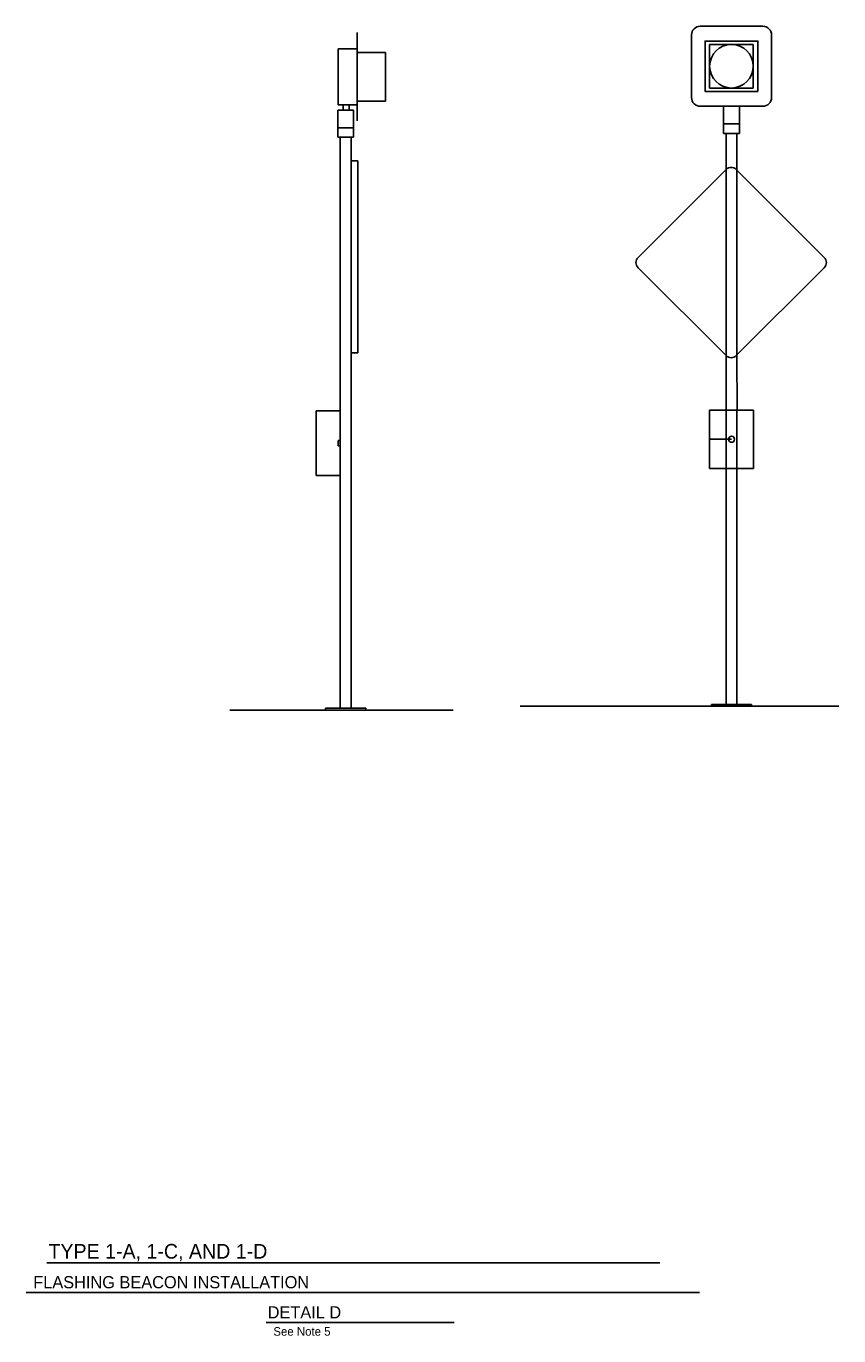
# Model space of a CAD drawing. Extents: x -902 to -801, y 426 to 518.
# Drawn here: x -818.23 to -801.49, y 428.45 to 455.44 of the extents above; entities that cross this region are included whole.
import ezdxf

# ---------------------------------------------------------------- set-up
doc = ezdxf.new("R2010")
doc.units = 0
doc.layers.add('es_NO-PLOT', color=7, linetype='Continuous')
doc.layers.add('es_SIGNAL-LIGHTING', color=7, linetype='Continuous')

msp = doc.modelspace()

# ---------------------------------------------------------------- linework, layer by layer
at = {"layer": 'es_NO-PLOT'}
for p, q in [((-817.808, 429.955), (-805.18, 429.955)), ((-818.233, 429.343), (-804.363, 429.343)), ((-813.292, 428.723), (-809.415, 428.723))]:
    msp.add_line(p, q, dxfattribs=at)
at = {"layer": 'es_SIGNAL-LIGHTING'}
for p, q in [((-811.417, 453.488), (-811.417, 455.309)), ((-803.058, 455.436), (-804.347, 455.436)), ((-804.528, 455.255), (-804.528, 453.966)), ((-804.153, 455.061), (-804.153, 454.161)), ((-803.253, 455.061), (-804.153, 455.061)), ((-803.253, 455.061), (-803.253, 454.161)), ((-802.878, 455.255), (-802.878, 453.966)), ((-811.809, 454.968), (-811.417, 454.968)), ((-811.809, 453.817), (-811.809, 454.968)), ((-811.417, 454.893), (-810.829, 454.893)), ((-810.829, 453.893), (-810.829, 454.893)), ((-803.253, 454.161), (-804.153, 454.161)), ((-811.814, 453.147), (-811.814, 453.706)), ((-811.814, 453.706), (-811.487, 453.706)), ((-811.809, 453.817), (-811.417, 453.817)), ((-811.705, 453.706), (-811.705, 453.813)), ((-811.576, 453.813), (-811.576, 453.706)), ((-811.487, 453.147), (-811.487, 453.706)), ((-811.417, 453.893), (-810.829, 453.893)), ((-803.058, 453.786), (-804.347, 453.786)), ((-803.866, 453.227), (-803.866, 453.786)), ((-803.866, 453.786), (-803.54, 453.786)), ((-803.54, 453.227), (-803.54, 453.786)), ((-803.866, 453.422), (-803.54, 453.422)), ((-803.791, 453.422), (-803.703, 453.422)), ((-811.814, 453.342), (-811.487, 453.342)), ((-811.814, 453.147), (-811.487, 453.147)), ((-811.764, 441.379), (-811.764, 453.147)), ((-811.739, 453.342), (-811.651, 453.342)), ((-811.538, 441.379), (-811.538, 453.147)), ((-803.866, 453.227), (-803.54, 453.227)), ((-803.816, 452.476), (-803.816, 453.227)), ((-803.59, 452.467), (-803.59, 453.227)), ((-811.529, 452.664), (-811.401, 452.664)), ((-811.401, 448.703), (-811.401, 452.664)), ((-805.627, 450.669), (-803.815, 452.481)), ((-803.816, 452.476), (-803.816, 448.648)), ((-803.604, 452.481), (-801.792, 450.669)), ((-803.59, 448.661), (-803.59, 452.467)), ((-805.627, 450.459), (-803.815, 448.647)), ((-803.604, 448.647), (-801.792, 450.459)), ((-811.538, 448.703), (-811.401, 448.703)), ((-803.815, 448.647), (-803.814, 447.524)), ((-803.59, 448.661), (-803.589, 447.524)), ((-812.259, 447.508), (-812.26, 446.175)), ((-812.259, 447.508), (-811.757, 447.508)), ((-804.153, 447.524), (-804.154, 446.324)), ((-804.153, 447.524), (-803.816, 447.524)), ((-803.816, 441.46), (-803.816, 447.524)), ((-803.816, 447.524), (-803.59, 447.524)), ((-803.59, 441.46), (-803.59, 447.524)), ((-803.25, 447.524), (-803.59, 447.524)), ((-803.25, 447.524), (-803.249, 446.324)), ((-804.154, 446.924), (-803.706, 446.924)), ((-811.809, 446.898), (-811.764, 446.898)), ((-811.809, 446.785), (-811.809, 446.898)), ((-811.809, 446.817), (-811.809, 446.866)), ((-811.809, 446.785), (-811.764, 446.785)), ((-812.26, 446.175), (-811.762, 446.175)), ((-804.154, 446.324), (-803.816, 446.324)), ((-803.816, 446.324), (-803.59, 446.324)), ((-803.249, 446.324), (-803.59, 446.324)), ((-814.038, 441.342), (-809.44, 441.342)), ((-812.065, 441.379), (-811.236, 441.379)), ((-812.065, 441.342), (-812.065, 441.379)), ((-811.236, 441.342), (-811.236, 441.379)), ((-808.056, 441.422), (-801.492, 441.422)), ((-804.118, 441.46), (-803.288, 441.46)), ((-804.118, 441.422), (-804.118, 441.46)), ((-803.288, 441.422), (-803.288, 441.46))]:
    msp.add_line(p, q, dxfattribs=at)
msp.add_lwpolyline([(-803.158, 454.093), (-804.247, 454.093), (-804.247, 455.129), (-803.158, 455.129)], close=True, dxfattribs=at)
for centre, radius in [((-803.703, 454.611), 0.45), ((-803.702, 446.924), 0.0625)]:
    msp.add_circle(centre, radius, dxfattribs=at)
for centre, radius, start, end in [((-804.347, 455.255), 0.18, 90, 180), ((-803.058, 455.255), 0.18, 0, 90), ((-804.347, 453.966), 0.18, 180, 270), ((-803.058, 453.966), 0.18, 270, 360), ((-803.71, 452.376), 0.149, 44.9998, 135.0001), ((-805.522, 450.564), 0.149, 135.0001, 225), ((-801.898, 450.564), 0.149, 315, 44.9998), ((-803.71, 448.752), 0.149, 225, 315)]:
    msp.add_arc(centre, radius, start, end, dxfattribs=at)

# ---------------------------------------------------------------- texts
at = {"layer": 'es_NO-PLOT'}
for s, height, p in [('TYPE 1-A, 1-C, AND 1-D', 0.30192, (-817.774, 430.039)), ('FLASHING BEACON INSTALLATION', 0.2516, (-818.087, 429.427)), ('DETAIL D', 0.2516, (-813.258, 428.807)), ('See Note 5', 0.1761, (-813.141, 428.45))]:
    msp.add_text(s, height=height, dxfattribs=at).set_placement(p)

doc.saveas('drawing.dxf')
